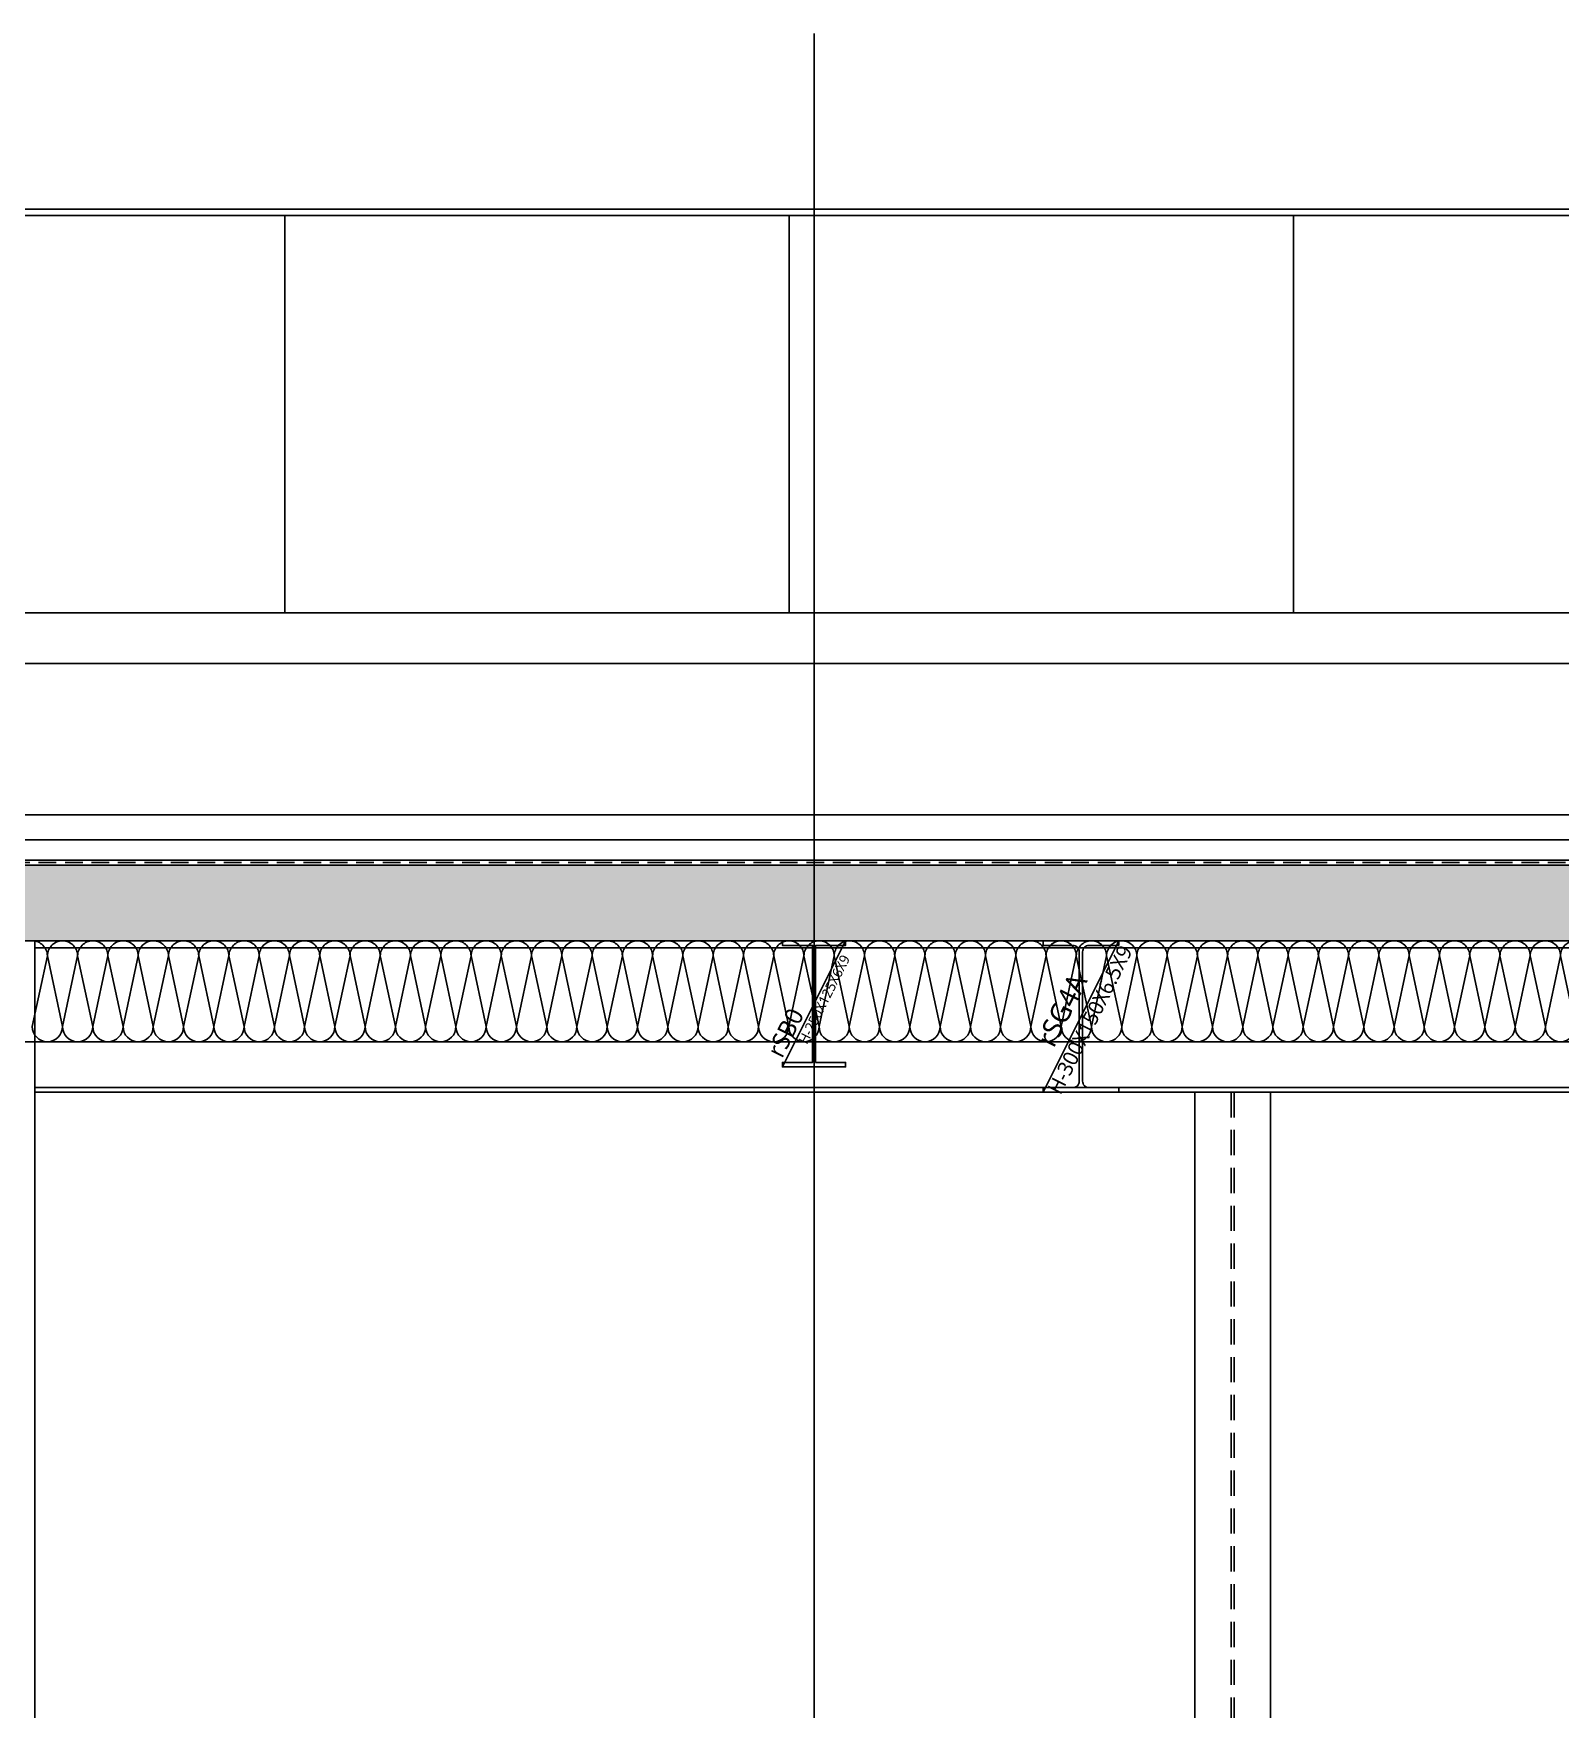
# Model space of a CAD drawing. Header units: millimetres. Extents: x 0 to 672800, y 0 to 118800.
# Drawn here: x 107373 to 110400, y 82121 to 85443 of the extents above; entities that cross this region are included whole.
import ezdxf
from ezdxf.enums import TextEntityAlignment as Align

# ---------------------------------------------------------------- set-up
doc = ezdxf.new("R2010")
doc.units = ezdxf.units.MM
doc.header["$LTSCALE"] = 200
doc.linetypes.add('CEN-GAUN', pattern=[32.2, 30, -1, 0.2, -1])
doc.linetypes.add('HIDDEN', pattern=[0.375, 0.25, -0.125])
doc.layers.get('DEFPOINTS').update_dxf_attribs({"color": 137})
for name, color, linetype in [('0-S-col', 4, 'Continuous'), ('01단열재', 252, 'Continuous'), ('09GIRDER', 2, 'Continuous'), ('3', 3, 'Continuous'), ('6방수', 6, 'HIDDEN'), ('8ELE', 8, 'Continuous'), ('A-CON', 2, 'Continuous'), ('CEN', 1, 'CEN-GAUN'), ('ELE-252', 252, 'Continuous'), ('ELE-STL', 252, 'Continuous'), ('HAT-253', 253, 'Continuous'), ('HAT-254', 254, 'Continuous'), ('HAT-INS', 252, 'Continuous'), ('S-253', 252, 'Continuous'), ('X-ER', 15, 'ER-X')]:
    doc.layers.add(name, color=color, linetype=linetype)
doc.layers.add('Defpoint', color=125, linetype='Continuous', plot=False)
doc.styles.get("Standard").update_dxf_attribs({"font": 'arial.ttf'})
doc.styles.add('스타일1', font='malgun.ttf')
doc.linetypes.add('ER-X', pattern='A,10,-0.8,["X",Standard,S=0.6,R=0,X=-0.15,Y=-0.3],-0.8', length=11.6)

# ---------------------------------------------------------------- blocks, each defined once
blk = doc.blocks.new('*U286')
at = {"layer": 'HAT-INS'}
for points in [[(-8545.1, 0, -0.414214), (-8560.1, 15), (-8545.1, 85, 1), (-8575.1, 85), (-8560.1, 15, -0.414214), (-8575.1, 0, 0.414214)], [(-8515.1, 0, -0.414214), (-8530.1, 15), (-8515.1, 85, 1), (-8545.1, 85), (-8530.1, 15, -0.414214), (-8545.1, 0, 0.414214)], [(-8485.1, 0, -0.414214), (-8500.1, 15), (-8485.1, 85, 1), (-8515.1, 85), (-8500.1, 15, -0.414214), (-8515.1, 0, 0.414214)], [(-8455.1, 0, -0.414214), (-8470.1, 15), (-8455.1, 85, 1), (-8485.1, 85), (-8470.1, 15, -0.414214), (-8485.1, 0, 0.414214)], [(-8425.1, 0, -0.414214), (-8440.1, 15), (-8425.1, 85, 1), (-8455.1, 85), (-8440.1, 15, -0.414214), (-8455.1, 0, 0.414214)], [(-8395.1, 0, -0.414214), (-8410.1, 15), (-8395.1, 85, 1), (-8425.1, 85), (-8410.1, 15, -0.414214), (-8425.1, 0, 0.414214)], [(-8365.1, 0, -0.414214), (-8380.1, 15), (-8365.1, 85, 1), (-8395.1, 85), (-8380.1, 15, -0.414214), (-8395.1, 0, 0.414214)], [(-8335.1, 0, -0.414214), (-8350.1, 15), (-8335.1, 85, 1), (-8365.1, 85), (-8350.1, 15, -0.414214), (-8365.1, 0, 0.414214)], [(-8305.1, 0, -0.414214), (-8320.1, 15), (-8305.1, 85, 1), (-8335.1, 85), (-8320.1, 15, -0.414214), (-8335.1, 0, 0.414214)], [(-8275.1, 0, -0.414214), (-8290.1, 15), (-8275.1, 85, 1), (-8305.1, 85), (-8290.1, 15, -0.414214), (-8305.1, 0, 0.414214)], [(-8245.1, 0, -0.414214), (-8260.1, 15), (-8245.1, 85, 1), (-8275.1, 85), (-8260.1, 15, -0.414214), (-8275.1, 0, 0.414214)], [(-8215.1, 0, -0.414214), (-8230.1, 15), (-8215.1, 85, 1), (-8245.1, 85), (-8230.1, 15, -0.414214), (-8245.1, 0, 0.414214)], [(-8185.1, 0, -0.414214), (-8200.1, 15), (-8185.1, 85, 1), (-8215.1, 85), (-8200.1, 15, -0.414214), (-8215.1, 0, 0.414214)], [(-8155.1, 0, -0.414214), (-8170.1, 15), (-8155.1, 85, 1), (-8185.1, 85), (-8170.1, 15, -0.414214), (-8185.1, 0, 0.414214)], [(-8125.1, 0, -0.414214), (-8140.1, 15), (-8125.1, 85, 1), (-8155.1, 85), (-8140.1, 15, -0.414214), (-8155.1, 0, 0.414214)], [(-8095.1, 0, -0.414214), (-8110.1, 15), (-8095.1, 85, 1), (-8125.1, 85), (-8110.1, 15, -0.414214), (-8125.1, 0, 0.414214)], [(-8065.1, 0, -0.414214), (-8080.1, 15), (-8065.1, 85, 1), (-8095.1, 85), (-8080.1, 15, -0.414214), (-8095.1, 0, 0.414214)], [(-8035.1, 0, -0.414214), (-8050.1, 15), (-8035.1, 85, 1), (-8065.1, 85), (-8050.1, 15, -0.414214), (-8065.1, 0, 0.414214)], [(-8005.1, 0, -0.414214), (-8020.1, 15), (-8005.1, 85, 1), (-8035.1, 85), (-8020.1, 15, -0.414214), (-8035.1, 0, 0.414214)], [(-7975.1, 0, -0.414214), (-7990.1, 15), (-7975.1, 85, 1), (-8005.1, 85), (-7990.1, 15, -0.414214), (-8005.1, 0, 0.414214)], [(-7945.1, 0, -0.414214), (-7960.1, 15), (-7945.1, 85, 1), (-7975.1, 85), (-7960.1, 15, -0.414214), (-7975.1, 0, 0.414214)], [(-7915.1, 0, -0.414214), (-7930.1, 15), (-7915.1, 85, 1), (-7945.1, 85), (-7930.1, 15, -0.414214), (-7945.1, 0, 0.414214)], [(-7885.1, 0, -0.414214), (-7900.1, 15), (-7885.1, 85, 1), (-7915.1, 85), (-7900.1, 15, -0.414214), (-7915.1, 0, 0.414214)], [(-7855.1, 0, -0.414214), (-7870.1, 15), (-7855.1, 85, 1), (-7885.1, 85), (-7870.1, 15, -0.414214), (-7885.1, 0, 0.414214)], [(-7825.1, 0, -0.414214), (-7840.1, 15), (-7825.1, 85, 1), (-7855.1, 85), (-7840.1, 15, -0.414214), (-7855.1, 0, 0.414214)], [(-7795.1, 0, -0.414214), (-7810.1, 15), (-7795.1, 85, 1), (-7825.1, 85), (-7810.1, 15, -0.414214), (-7825.1, 0, 0.414214)], [(-7765.1, 0, -0.414214), (-7780.1, 15), (-7765.1, 85, 1), (-7795.1, 85), (-7780.1, 15, -0.414214), (-7795.1, 0, 0.414214)], [(-7735.1, 0, -0.414214), (-7750.1, 15), (-7735.1, 85, 1), (-7765.1, 85), (-7750.1, 15, -0.414214), (-7765.1, 0, 0.414214)], [(-7705.1, 0, -0.414214), (-7720.1, 15), (-7705.1, 85, 1), (-7735.1, 85), (-7720.1, 15, -0.414214), (-7735.1, 0, 0.414214)], [(-7675.1, 0, -0.414214), (-7690.1, 15), (-7675.1, 85, 1), (-7705.1, 85), (-7690.1, 15, -0.414214), (-7705.1, 0, 0.414214)], [(-7645.1, 0, -0.414214), (-7660.1, 15), (-7645.1, 85, 1), (-7675.1, 85), (-7660.1, 15, -0.414214), (-7675.1, 0, 0.414214)], [(-7615.1, 0, -0.414214), (-7630.1, 15), (-7615.1, 85, 1), (-7645.1, 85), (-7630.1, 15, -0.414214), (-7645.1, 0, 0.414214)], [(-7585.1, 0, -0.414214), (-7600.1, 15), (-7585.1, 85, 1), (-7615.1, 85), (-7600.1, 15, -0.414214), (-7615.1, 0, 0.414214)], [(-7555.1, 0, -0.414214), (-7570.1, 15), (-7555.1, 85, 1), (-7585.1, 85), (-7570.1, 15, -0.414214), (-7585.1, 0, 0.414214)], [(-7525.1, 0, -0.414214), (-7540.1, 15), (-7525.1, 85, 1), (-7555.1, 85), (-7540.1, 15, -0.414214), (-7555.1, 0, 0.414214)], [(-7495.1, 0, -0.414214), (-7510.1, 15), (-7495.1, 85, 1), (-7525.1, 85), (-7510.1, 15, -0.414214), (-7525.1, 0, 0.414214)], [(-7465.1, 0, -0.414214), (-7480.1, 15), (-7465.1, 85, 1), (-7495.1, 85), (-7480.1, 15, -0.414214), (-7495.1, 0, 0.414214)], [(-7435.1, 0, -0.414214), (-7450.1, 15), (-7435.1, 85, 1), (-7465.1, 85), (-7450.1, 15, -0.414214), (-7465.1, 0, 0.414214)], [(-7405.1, 0, -0.414214), (-7420.1, 15), (-7405.1, 85, 1), (-7435.1, 85), (-7420.1, 15, -0.414214), (-7435.1, 0, 0.414214)], [(-7375.1, 0, -0.414214), (-7390.1, 15), (-7375.1, 85, 1), (-7405.1, 85), (-7390.1, 15, -0.414214), (-7405.1, 0, 0.414214)], [(-7345.1, 0, -0.414214), (-7360.1, 15), (-7345.1, 85, 1), (-7375.1, 85), (-7360.1, 15, -0.414214), (-7375.1, 0, 0.414214)], [(-7315.1, 0, -0.414214), (-7330.1, 15), (-7315.1, 85, 1), (-7345.1, 85), (-7330.1, 15, -0.414214), (-7345.1, 0, 0.414214)], [(-7285.1, 0, -0.414214), (-7300.1, 15), (-7285.1, 85, 1), (-7315.1, 85), (-7300.1, 15, -0.414214), (-7315.1, 0, 0.414214)], [(-7255.1, 0, -0.414214), (-7270.1, 15), (-7255.1, 85, 1), (-7285.1, 85), (-7270.1, 15, -0.414214), (-7285.1, 0, 0.414214)], [(-7225.1, 0, -0.414214), (-7240.1, 15), (-7225.1, 85, 1), (-7255.1, 85), (-7240.1, 15, -0.414214), (-7255.1, 0, 0.414214)], [(-7195.1, 0, -0.414214), (-7210.1, 15), (-7195.1, 85, 1), (-7225.1, 85), (-7210.1, 15, -0.414214), (-7225.1, 0, 0.414214)], [(-7165.1, 0, -0.414214), (-7180.1, 15), (-7165.1, 85, 1), (-7195.1, 85), (-7180.1, 15, -0.414214), (-7195.1, 0, 0.414214)], [(-7135.1, 0, -0.414214), (-7150.1, 15), (-7135.1, 85, 1), (-7165.1, 85), (-7150.1, 15, -0.414214), (-7165.1, 0, 0.414214)], [(-7105.1, 0, -0.414214), (-7120.1, 15), (-7105.1, 85, 1), (-7135.1, 85), (-7120.1, 15, -0.414214), (-7135.1, 0, 0.414214)], [(-7075.1, 0, -0.414214), (-7090.1, 15), (-7075.1, 85, 1), (-7105.1, 85), (-7090.1, 15, -0.414214), (-7105.1, 0, 0.414214)], [(-7045.1, 0, -0.414214), (-7060.1, 15), (-7045.1, 85, 1), (-7075.1, 85), (-7060.1, 15, -0.414214), (-7075.1, 0, 0.414214)]]:
    blk.add_lwpolyline(points, format="xyb", dxfattribs=at)
blk = doc.blocks.new('SG-rSB0')
at = {"layer": '09GIRDER'}
blk.add_lwpolyline([(62.5, 250), (62.5, 241), (3, 241), (3, 9), (62.5, 9), (62.5, 0), (-62.5, 0), (-62.5, 9), (-3, 9), (-3, 241), (-62.5, 241), (-62.5, 250)], close=True, dxfattribs=at)
at = {"layer": 'DEFPOINTS'}
blk.add_line((-62.5, 0), (62.5, 250), dxfattribs=at)
at = {"layer": 'DEFPOINTS', "style": '스타일1'}
for s, height, p in [('H-250X125X6X9', 20, (20.2, 133.8)), ('rSB0', 35, (-56.6, 67.8, 0))]:
    blk.add_text(s, height=height, rotation=63.4349, dxfattribs=at).set_placement(p, align=Align.MIDDLE_CENTER)
blk = doc.blocks.new('WC1-ELE3')
at = {"layer": '0-S-col', "color": 8}
blk.add_lwpolyline([(0, 11350), (150, 11350), (150, 0), (0, 0)], close=True, dxfattribs=at)
at = {"layer": 'HAT-253', "color": 251, "linetype": 'HIDDEN'}
for p, q in [((72, 11350), (72, 0)), ((78, 11350), (78, 0))]:
    blk.add_line(p, q, dxfattribs=at)

msp = doc.modelspace()

# ---------------------------------------------------------------- hatches: boundary and pattern name
at = {"layer": 'ELE-252'}
h = msp.add_hatch(dxfattribs=at)
h.set_pattern_fill('_USER', color=256, scale=1000, angle=90, pattern_type=0)
h.set_pattern_definition([(90, (91870, 85046.3), (-1000, 6e-14), [])])
h.paths.add_polyline_path([(91888, 85082.9), (111852, 85082.9), (111852, 84294.9), (91888, 84294.9)])
at = {"layer": 'HAT-254'}
h = msp.add_hatch(color=256, dxfattribs=at)
h.dxf.hatch_style = 1
h.paths.add_polyline_path([(112650, 84194.9), (112500, 84194.9), (112500, 83794.9), (91250, 83794.9), (91250, 84194.9), (91100, 84194.9), (91100, 83644.9), (112650, 83644.9)])

# ---------------------------------------------------------------- linework, layer by layer
at = {"layer": '0-S-col', "color": 8}
msp.add_lwpolyline([(107250, 83644.9), (107125, 83644.9), (107125, 71994.9), (107375, 71994.9), (107375, 83644.9), (107250, 83644.9)], dxfattribs=at)
at = {"layer": '01단열재'}
msp.add_lwpolyline([(102425, 83644.9), (102425, 83444.9), (112175, 83444.9), (112175, 83644.9)], dxfattribs=at)
at = {"layer": '3'}
msp.add_line((91310, 83894.9), (112440, 83894.9), dxfattribs=at)
at = {"layer": '6방수', "ltscale": 0.7}
msp.add_lwpolyline([(91255, 84194.9), (91255, 83809.9), (91265, 83799.9), (112485, 83799.9), (112495, 83809.9), (112495, 84194.9)], dxfattribs=at)
at = {"layer": '8ELE'}
for p, q in [((113015, 84294.9), (90785, 84294.9)), ((112295, 84194.9), (91455, 84194.9))]:
    msp.add_line(p, q, dxfattribs=at)
msp.add_lwpolyline([(91260, 84194.9), (91260, 83814.9), (91270, 83804.9), (112480, 83804.9), (112490, 83814.9), (112490, 84194.9)], dxfattribs=at)
at = {"layer": 'A-CON'}
for points in [[(112500, 83794.9), (112500, 84194.9), (112650, 84194.9), (112650, 83794.9), (112650, 83794.9), (112650, 83644.9), (91100, 83644.9)], [(91250, 84194.9), (91250, 83794.9), (112500, 83794.9)]]:
    msp.add_lwpolyline(points, dxfattribs=at)
msp.add_lwpolyline([(112650, 83794.9), (112650, 84194.9), (112500, 84194.9), (112500, 83794.9), (91250, 83794.9), (91250, 84194.9), (91100, 84194.9), (91100, 83794.9), (91100, 83644.9), (112650, 83644.9), (112650, 83794.9)], close=True, dxfattribs=at)
at = {"layer": 'CEN'}
for p, q in [((88866.6, 84294.9), (117250, 84294.9)), ((88866.6, 83794.9), (117250, 83794.9))]:
    msp.add_line(p, q, dxfattribs=at)
at = {"layer": 'Defpoint'}
msp.add_line((108920, 85443.3), (108920, 79699.3), dxfattribs=at)
at = {"layer": 'DEFPOINTS'}
msp.add_line((109374.1, 83344.9), (109524.1, 83644.9), dxfattribs=at)
msp.add_lwpolyline([(109374.1, 83344.9), (109374.1, 83353.9), (109432.9, 83353.9, 0.414214), (109445.9, 83366.9), (109445.9, 83622.9, 0.414214), (109432.9, 83635.9), (109374.1, 83635.9), (109374.1, 83644.9), (109524.1, 83644.9), (109524.1, 83635.9), (109465.4, 83635.9, 0.414214), (109452.4, 83622.9), (109452.4, 83366.9, 0.414214), (109465.4, 83353.9), (109524.1, 83353.9), (109524.1, 83344.9)], format="xyb", close=True, dxfattribs=at)
at = {"layer": 'ELE-252'}
msp.add_line((91888, 85094.9), (111852, 85094.9), dxfattribs=at)
msp.add_lwpolyline([(91888, 85082.9), (111852, 85082.9), (111852, 84294.9), (91888, 84294.9)], close=True, dxfattribs=at)
at = {"layer": 'ELE-STL'}
for p, q in [((112050, 83630.9), (107375, 83630.9)), ((107375, 83353.9), (112050, 83353.9)), ((107375, 83344.9), (112050, 83344.9))]:
    msp.add_line(p, q, dxfattribs=at)
at = {"layer": 'X-ER', "color": 15, "ltscale": 0.2}
msp.add_lwpolyline([(112490, 83844.9), (91260, 83844.9)], dxfattribs=at)

# ---------------------------------------------------------------- block references
at = {"layer": 'HAT-253'}
msp.add_blockref('WC1-ELE3', (109675, 71994.9), dxfattribs=at)
at = {"layer": 'HAT-INS', "xscale": 2, "yscale": 2, "zscale": 2, "rotation": 180}
msp.add_blockref('*U286', (93279.8, 83644.9), dxfattribs=at)
at = {"layer": 'S-253'}
msp.add_blockref('SG-rSB0', (108920, 83394.9), dxfattribs=at)

# ---------------------------------------------------------------- texts
at = {"layer": 'DEFPOINTS', "style": '스타일1'}
for s, height, p in [('H-300X150X6.5X9', 30, (109467.1, 83488.6)), ('rSG4A', 40, (109411.4, 83507.6, 0))]:
    msp.add_text(s, height=height, rotation=63.4349, dxfattribs=at).set_placement(p, align=Align.MIDDLE_CENTER)

doc.saveas('drawing.dxf')
